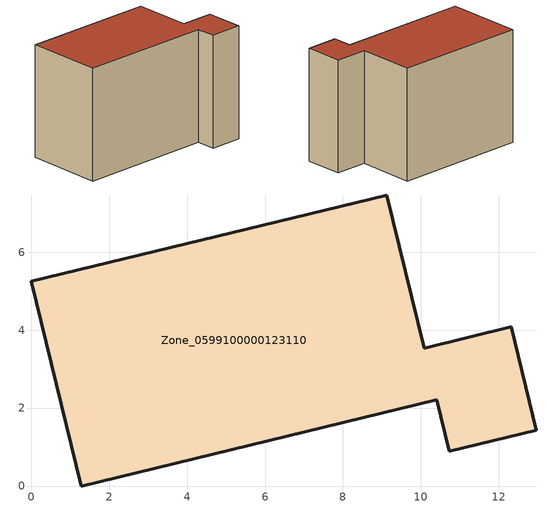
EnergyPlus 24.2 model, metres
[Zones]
Zone_0599100000123110
 floor ground (C_G): 10.41,2.22 1.28,0 0,5.25 9.13,7.47 10.09,3.54 12.32,4.08 12.96,1.43 10.73,0.89 z0
 wall outside (C_F): 9.13,7.47 0,5.25 1.28,0 10.41,2.22 10.73,0.89 12.96,1.43 12.32,4.08 10.09,3.54 9.13,7.47 z0:7.87
 roof outside (C_R): 10.09,3.54 9.13,7.47 0,5.25 1.28,0 10.41,2.22 10.73,0.89 12.96,1.43 12.32,4.08 z7.87
[BUILDING]
Pand.0599100000123110: North Axis=0; Terrain=City; Loads Convergence Tolerance Value=0.04; Temperature Convergence Tolerance Value=0.4; Solar Distribution=FullExterior; Maximum Number of Warmup Days=25; Minimum Number of Warmup Days=1
[Site:Location]
Rotterdam.The.Hague.AP_ZH_NLD Design_Conditions: Latitude=51.96; Longitude=4.45; Time Zone=1; Elevation=-4.5
[SITE:GROUNDTEMPERATURE:BUILDINGSURFACE]
18, 18, 18, 18, 18, 18, 18, 18, 18, 18, 18, 18
[MATERIAL] Thermal Absorptance=0.9; Solar Absorptance=0.7; Visible Absorptance=0.7
Name | Roughness | Thickness | Conductivity | Density | Specific Heat
G.TI.1975-1991 | MediumSmooth | 0.15 | 0.288461 | 540 | 1210
F.TI.1975-1991 | Rough | 0.3 | 0.230769 | 1920 | 840
R.TI.1975-1991 | MediumRough | 0.2 | 0.153846 | 1500 | 1000
[CONSTRUCTION]
C_G: G.TI.1975-1991
C_F: F.TI.1975-1991
C_R: R.TI.1975-1991
[ZONE]
Zone_0599100000123110: Type=1; Multiplier=1; Ceiling Height=Autocalculate; Volume=Autocalculate; Floor Area=autocalculate; Part of Total Floor Area=Yes
[ZONEINFILTRATION:DESIGNFLOWRATE]
Infil_Zone_0599100000123110: Zone or ZoneList or Space or SpaceList=Zone_0599100000123110; Schedule=AlwaysOn; Design Flow Rate Calculation Method=Flow/Area; Flow Rate per Floor Area=0.003; Constant Term Coefficient=1; Temperature Term Coefficient=0; Velocity Term Coefficient=0; Velocity Squared Term Coefficient=0
[HVACTEMPLATE:ZONE:IDEALLOADSAIRSYSTEM]
Zone_0599100000123110: Maximum Heating Supply Air Temperature=50; Minimum Cooling Supply Air Temperature=13; Maximum Heating Supply Air Humidity Ratio=0.0156; Minimum Cooling Supply Air Humidity Ratio=0.0077; Heating Limit=NoLimit; Cooling Limit=NoLimit; Dehumidification Control Type=ConstantSensibleHeatRatio; Cooling Sensible Heat Ratio=0.7; Dehumidification Setpoint=60; Humidification Control Type=None; Humidification Setpoint=30; Outdoor Air Method=None; Outdoor Air Flow Rate per Person=0.00944; Outdoor Air Flow Rate per Zone Floor Area=0; Outdoor Air Flow Rate per Zone=0; Demand Controlled Ventilation Type=None; Outdoor Air Economizer Type=NoEconomizer; Heat Recovery Type=None; Sensible Heat Recovery Effectiveness=0.7; Latent Heat Recovery Effectiveness=0.65
[ZONECONTROL:THERMOSTAT]
ThermostatControl_Zone_0599100000123110: Zone or ZoneList=Zone_0599100000123110; Control Type Schedule=DualSetpointControlType; Control 1=Thermostat_Zone_0599100000123110; Temperature Difference Between Cutout And Setpoint=0
[THERMOSTATSETPOINT:DUALSETPOINT]
Thermostat_Zone_0599100000123110: Heating Setpoint Temperature Schedule=HeatingSetpoint_Zone_0599100000123110; Cooling Setpoint Temperature Schedule=CoolingSetpoint_Zone_0599100000123110
[SCHEDULE:COMPACT]
HeatingSetpoint_Zone_0599100000123110: Through: 12/31, For: AllDays, Until: 24:00, 21
CoolingSetpoint_Zone_0599100000123110: Through: 12/31, For: AllDays, Until: 24:00, 24
DualSetpointControlType: Through: 12/31, For: AllDays, Until: 24:00, 4
AlwaysOn: Through: 12/31, For: AllDays, Until: 24:00, 1
